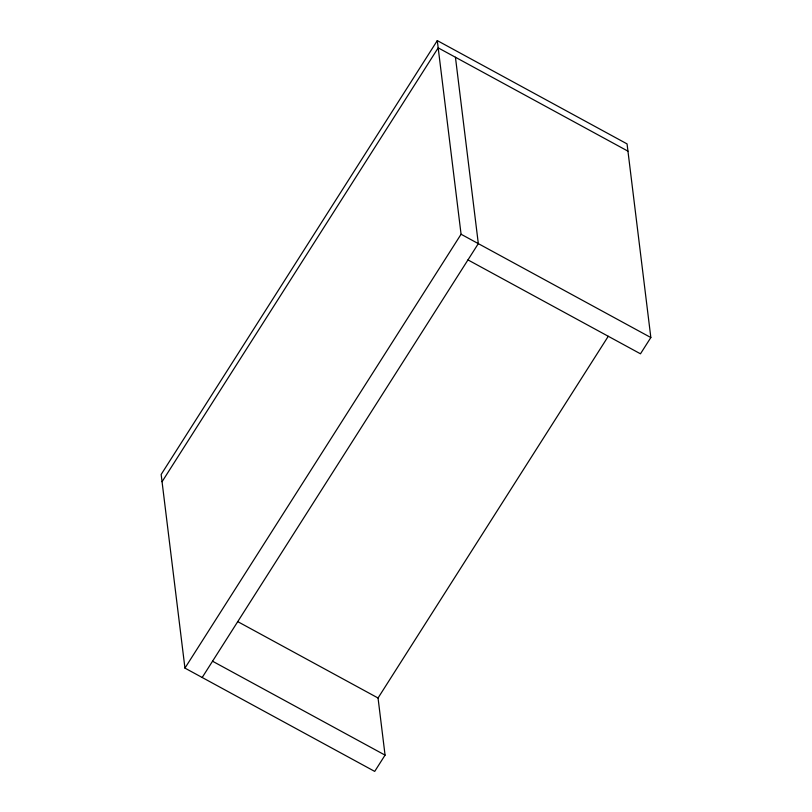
<?xml version="1.0" encoding="UTF-8"?>
<svg xmlns="http://www.w3.org/2000/svg" width="812" height="812" viewBox="0 0 812 812"><rect width="100%" height="100%" fill="white"/><g stroke="black" fill="none" stroke-linecap="round" stroke-linejoin="round"><path stroke-width="1.22" d="M467.966 259.901L640.475 353.809L650.838 337.538L627.057 143.897L437.292 40.6L161.162 474.462L184.943 668.103L374.708 771.4L385.061 755.13L377.996 697.589M162.055 481.729L438.186 47.857L627.95 151.154M184.943 668.103L461.074 234.242L437.292 40.6M202.188 677.492L478.319 243.63L455.441 57.256M608.269 336.28L378.047 698.005L237.814 621.667M461.074 234.242L650.838 337.538M212.551 661.222L385.061 755.13"/></g></svg>
